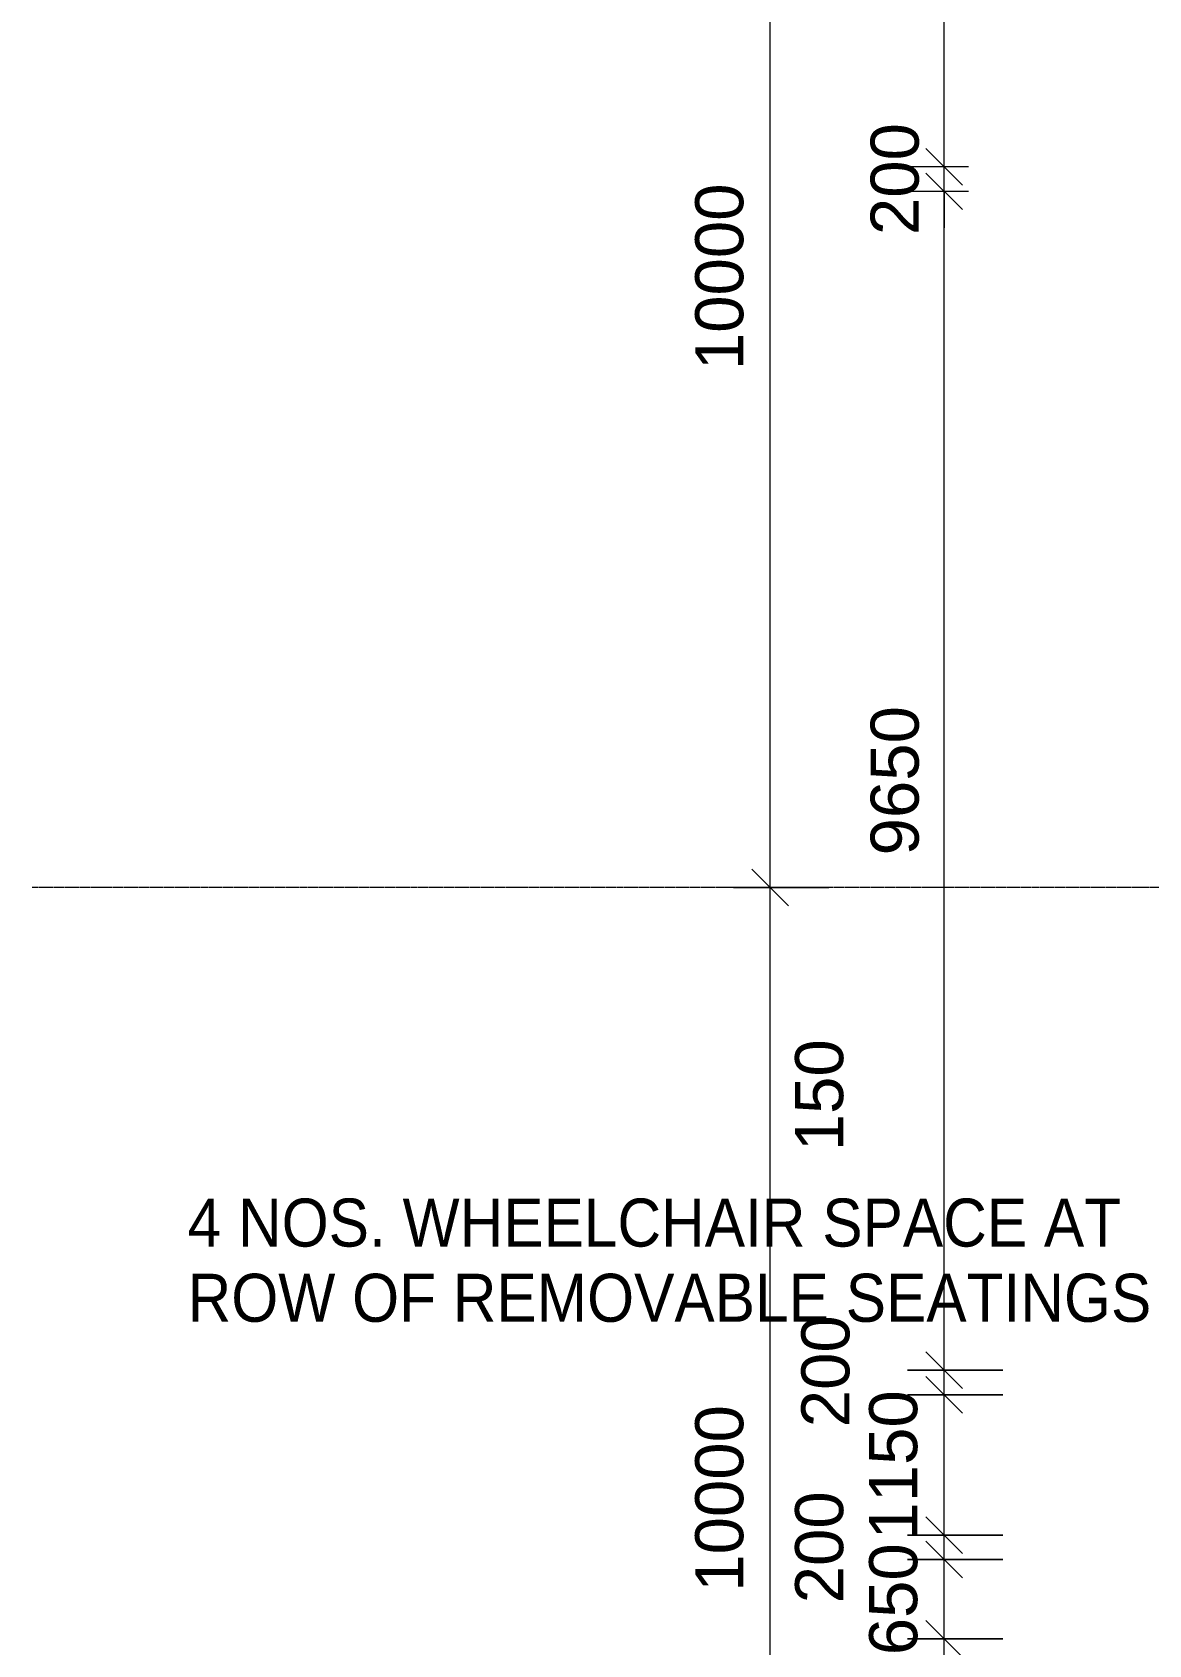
# Model space of a CAD drawing. Header units: millimetres. Extents: x -11708 to 484395, y -10237143 to 211873.
# Drawn here: x 135122 to 144260, y 36308 to 49508 of the extents above; entities that cross this region are included whole.
import ezdxf

# ---------------------------------------------------------------- set-up
doc = ezdxf.new("R2010")
doc.units = ezdxf.units.MM
doc.linetypes.add('Grid Line', pattern=[21, 12, -3, 3, -3])
for name, color, linetype, lineweight in [('A-ANNO-DIMS', 7, 'Continuous', 9), ('A-ANNO-DIMS-1', 7, 'Continuous', 5), ('Dims-B1-FPARTPLANAT_8-6mPD_dwg-1', 7, 'Continuous', 5), ('G-ANNO-TEXT', 7, 'Continuous', 5), ('S-GRID-1', 7, 'Grid Line', 5)]:
    doc.layers.add(name, color=color, linetype=linetype, lineweight=lineweight)
doc.styles.add('Arial', font='arial.ttf', dxfattribs={"height": 491.766467})
doc.styles.add('Arial_1', font='arial.ttf', dxfattribs={"height": 393.413174})
doc.styles.add('Arial_6', font='arial.ttf', dxfattribs={"width": 0.9, "height": 393.413174})
doc.dimstyles.new('Diagonal_-_2_0mm_Arial', dxfattribs={"dimscale": 304.8, "dimtxt": 500, "dimasz": 0.984252, "dimexe": 0.984252, "dimexo": 0.984252, "dimgap": 0.656168, "dimtad": 1, "dimdec": 0, "dimrnd": 5, "dimzin": 0, "dimdsep": 46, "dimtxsty": 'Arial', "dimblk1": 'OBLIQUE', "dimblk2": 'OBLIQUE', "dimsah": 1, "dimcen": 0.09, "dimdle": 0.656168, "dimadec": 0, "dimazin": 0, "dimtfac": 1, "dimtdec": 4, "dimtix": 1, "dimtmove": 0, "dimatfit": 3, "dimfxl": 1, "dimtvp": 1, "dimtolj": 1, "dimtzin": 0, "dimarcsym": 2})

# ---------------------------------------------------------------- blocks, each defined once
blk = doc.blocks.new('Dims-B1-FPARTPLANAT_8-6mPD_dwg__Oblique-5772989-B1_F PART PLAN AT _8_6mPD')
at = {"layer": 'A-ANNO-DIMS-1'}
blk.add_line((-0.5, -0.5), (0.5, 0.5), dxfattribs=at)
blk = doc.blocks.new('_Oblique')
at = {"color": 0, "linetype": 'ByBlock', "lineweight": -2}
blk.add_line((-0.5, -0.5), (0.5, 0.5), dxfattribs=at)
blk = doc.blocks.new('*D357')
at = {"layer": 'A-ANNO-DIMS', "color": 0, "lineweight": -2, "transparency": 16777216}
for p, q in [((64700, 48406), (64700, 48706)), ((64900, 48406), (64400, 48406)), ((64700, 48206), (64700, 48406)), ((64900, 48206), (64400, 48206)), ((64700, 48206), (64700, 47906))]:
    blk.add_line(p, q, dxfattribs=at)
at = {"layer": 'Defpoints', "color": 0, "transparency": 16777216}
for p in [(64700, 48406), (65200, 48406), (65200, 48206)]:
    blk.add_point(p, dxfattribs=at)
at = {"layer": 'A-ANNO-DIMS', "color": 0, "lineweight": -2, "transparency": 16777216, "xscale": 299.9999999999999, "yscale": 299.9999999999999, "zscale": 299.9999999999999}
for p, rotation in [((64700, 48406), 270), ((64700, 48206), 90)]:
    blk.add_blockref('_Oblique', p, dxfattribs=dict(at, rotation=rotation))
at = {"layer": 'A-ANNO-DIMS', "color": 0, "transparency": 16777216, "insert": (64299, 48306), "char_height": 491.77, "attachment_point": 5, "rotation": 90, "style": 'Arial'}
blk.add_mtext('\\A1;{\\H0.8x;200}', dxfattribs=at)
blk = doc.blocks.new('*D358')
at = {"layer": 'A-ANNO-DIMS', "color": 0, "lineweight": -2, "transparency": 16777216}
for p, q in [((64700, 38355), (64700, 48406)), ((64900, 48206), (64400, 48206)), ((64881, 38555), (64400, 38555))]:
    blk.add_line(p, q, dxfattribs=at)
at = {"layer": 'Defpoints', "color": 0, "transparency": 16777216}
for p in [(64700, 48206), (65200, 48206), (65181, 38555)]:
    blk.add_point(p, dxfattribs=at)
at = {"layer": 'A-ANNO-DIMS', "color": 0, "lineweight": -2, "transparency": 16777216, "xscale": 299.9999999999999, "yscale": 299.9999999999999, "zscale": 299.9999999999999}
for p, rotation in [((64700, 48206), 90), ((64700, 38555), 270)]:
    blk.add_blockref('_Oblique', p, dxfattribs=dict(at, rotation=rotation))
at = {"layer": 'A-ANNO-DIMS', "color": 0, "transparency": 16777216, "insert": (64299, 43381), "char_height": 491.77, "attachment_point": 5, "rotation": 90, "style": 'Arial'}
blk.add_mtext('\\A1;{\\H0.8x;9650}', dxfattribs=at)
blk = doc.blocks.new('*D376')
at = {"layer": 'A-ANNO-DIMS', "color": 0, "lineweight": -2, "transparency": 16777216}
for p, q in [((64700, 48206), (64700, 63331)), ((64900, 63131), (64400, 63131)), ((64900, 48406), (64400, 48406))]:
    blk.add_line(p, q, dxfattribs=at)
at = {"layer": 'Defpoints', "color": 0, "transparency": 16777216}
for p in [(64700, 63131), (65200, 63131), (65200, 48406)]:
    blk.add_point(p, dxfattribs=at)
at = {"layer": 'A-ANNO-DIMS', "color": 0, "lineweight": -2, "transparency": 16777216, "xscale": 299.9999999999999, "yscale": 299.9999999999999, "zscale": 299.9999999999999}
for p, rotation in [((64700, 63131), 90), ((64700, 48406), 270)]:
    blk.add_blockref('_Oblique', p, dxfattribs=dict(at, rotation=rotation))
at = {"layer": 'A-ANNO-DIMS', "color": 0, "transparency": 16777216, "insert": (64299, 55768), "char_height": 491.77, "attachment_point": 5, "rotation": 90, "style": 'Arial'}
blk.add_mtext('\\A1;{\\H0.8x;14725}', dxfattribs=at)
blk = doc.blocks.new('Dims-B1-FPARTPLANAT_8-6mPD_dwg-5616331-B1_F PART PLAN AT _8_6mPD')
at = {"layer": 'A-ANNO-DIMS-1'}
for p, q in [((63276.2, 42306.2), (63276.2, 52706.2)), ((63276.2, 32306.2), (63276.2, 42706.2)), ((64700, 33280.8), (64700, 36555.8))]:
    blk.add_line(p, q, dxfattribs=at)
at = {"layer": 'A-ANNO-DIMS-1', "flags": 128}
for points in [[(62976.2, 42506.2), (63757.2, 42506.2)], [(64400, 38355.4), (65181, 38355.4)], [(64400, 37205.8), (65181, 37205.8)], [(64400, 37005.8), (65181, 37005.8)], [(64400, 36355.8), (65181, 36355.8)]]:
    blk.add_lwpolyline(points, close=True, dxfattribs=at)
for points in [[(64700, 36055.8), (64700, 36355.8), (64700, 37005.8), (64700, 37205.8), (64700, 38355.4), (64700, 38555.4), (64700, 38855.4)], [(65181, 38555.4), (64400, 38555.4), (65181, 38555.4), (64400, 38555.4)], [(64700, 38055.4), (64700, 38355.4), (64700, 38655.4)], [(64700, 36905.8), (64700, 37205.8), (64700, 37505.8)], [(64700, 36705.8), (64700, 37005.8), (64700, 37305.8)]]:
    blk.add_lwpolyline(points, dxfattribs=at)
for p, xscale, yscale, zscale, rotation in [((63276.2, 42506.2), 300.0000000000002, 300.0000000000002, 300.0000000000002, 90), ((63276.2, 42506.2), 300, 300, 300, 270), ((64700, 38555.4), 300, 300, 300, 270), ((64700, 38555.4), 300, 300, 300, 270), ((64700, 38555.4), 300, 300, 300, 270), ((64700, 38355.4), 300, 300, 300, 270), ((64700, 38355.4), 300.0000000000002, 300.0000000000002, 300.0000000000002, 90), ((64700, 37205.8), 300, 300, 300, 270), ((64700, 37205.8), 300.0000000000002, 300.0000000000002, 300.0000000000002, 90), ((64700, 37005.8), 300, 300, 300, 270), ((64700, 37005.8), 300.0000000000002, 300.0000000000002, 300.0000000000002, 90), ((64700, 36355.8), 300.0000000000002, 300.0000000000002, 300.0000000000002, 90), ((64700, 36355.8), 300.0000000000002, 300.0000000000002, 300.0000000000002, 90)]:
    blk.add_blockref('Dims-B1-FPARTPLANAT_8-6mPD_dwg__Oblique-5772989-B1_F PART PLAN AT _8_6mPD', p, dxfattribs=dict(xscale=xscale, yscale=yscale, zscale=zscale, rotation=rotation))
at = {"layer": 'A-ANNO-DIMS-1', "char_height": 393.41, "attachment_point": 2, "rotation": 90, "line_spacing_factor": 0.938532, "style": 'Arial_1'}
for s, insert, width in [('10000', (62663.5, 47506.2), 1824), ('150', (63481.3, 40806.4), 1094.4), ('200', (63532.2, 38547.4), 1094.4), ('1150', (64087.3, 37780.6), 1459.2), ('10000', (62663.5, 37506.2), 1824), ('200', (63481.3, 37105.8), 1094.4), ('650', (64087.3, 36680.8), 1094.4)]:
    blk.add_mtext(s, dxfattribs=dict(at, insert=insert, width=width))
at = {"layer": 'A-ANNO-DIMS'}
for base, p1, p2, picture, middle in [((64700, 63130.8), (65200, 48405.8), (65200.1, 63130.8), '*D376', (64299.2, 55768.3)), ((64700, 48405.8), (65200, 48205.8), (65200.1, 48405.8), '*D357', (64299.2, 48305.8)), ((64700, 48205.8), (65181, 38555.4), (65200.1, 48205.8), '*D358', (64299.2, 43380.6))]:
    dim = blk.add_linear_dim(base=base, p1=p1, p2=p2, angle=90, text='{\\H0.8x;<>}', dimstyle='Diagonal_-_2_0mm_Arial', override={"dimpost": '<>', "dimtmove": 1, "dimarcsym": 2}, dxfattribs=at)
    dim.commit()
    dim.dimension.update_dxf_attribs({"geometry": picture, "text_midpoint": middle})

msp = doc.modelspace()

# ---------------------------------------------------------------- linework, layer by layer
at = {"layer": 'S-GRID-1'}
msp.add_line((191364.2, 42505.6), (135121.9, 42505.9), dxfattribs=at)

# ---------------------------------------------------------------- block references
at = {"layer": 'Dims-B1-FPARTPLANAT_8-6mPD_dwg-1'}
msp.add_blockref('Dims-B1-FPARTPLANAT_8-6mPD_dwg-5616331-B1_F PART PLAN AT _8_6mPD', (77884.1, 0), dxfattribs=at)

# ---------------------------------------------------------------- texts
at = {"layer": 'G-ANNO-TEXT', "insert": (136393.6, 39960.9), "char_height": 393.413, "width": 7971.739, "attachment_point": 1, "line_spacing_factor": 0.938532, "style": 'Arial_6'}
msp.add_mtext('4 NOS. WHEELCHAIR SPACE AT ROW OF REMOVABLE SEATINGS', dxfattribs=at)

doc.saveas('drawing.dxf')
